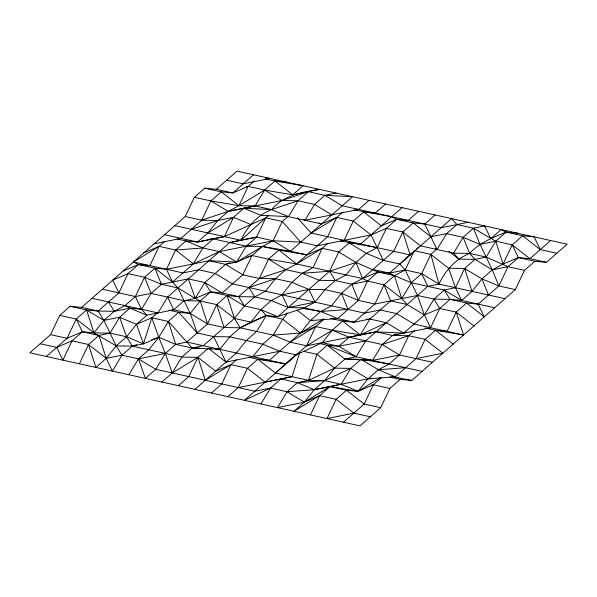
<?xml version="1.0" encoding="UTF-8"?>
<svg xmlns="http://www.w3.org/2000/svg" width="597" height="597" viewBox="0 0 597 597"><rect width="100%" height="100%" fill="white"/><g stroke="black" fill="none" stroke-linecap="round" stroke-linejoin="round"><path stroke-width="0.9" d="M59.73 315.388L70.088 306.306L81.64 307.403L185.227 216.554L194.391 197.286L204.749 188.204L216.301 189.294L237.016 171.13L567.15 244.173L546.434 262.344L534.882 261.247L524.517 270.337L515.36 289.597L411.773 380.446L400.221 379.356L389.863 388.438L380.699 407.706L359.984 425.87L29.85 352.827L50.566 334.656L59.73 315.388L76.237 319.044L93.938 332.872L116.191 345.872L132.303 346.133L143.459 343.835L151.825 317.783L158.041 312.328M494.644 307.768L461.63 300.463L450.071 299.373L439.713 308.455L430.549 327.723L403.684 333.148L376.028 331.798L306.589 345.797L290.082 342.141L273.172 335.096L240.158 327.79L224.054 327.537L207.547 323.88L190.242 313.44L173.734 309.791L146.869 315.223L141.519 309.276L129.967 308.179L119.609 317.261L126.557 336.783L132.303 346.133L181.824 357.088L197.928 357.349L215.629 371.177L230.942 364.655L247.449 368.304L265.15 382.14L292.015 376.707L299.828 352.387M345.342 320.895L342.611 321.096L332.253 330.186L306.589 345.797L244.434 400.303L270.501 388.087L280.859 379.005L297.366 382.655L308.522 380.356L316.888 354.305L327.246 345.223L338.805 346.312L365.67 340.88L427.818 286.373L438.974 284.075L505.002 298.687M40.208 343.738L56.715 347.394L72.028 340.865L88.535 344.514L95.878 367.431L106.236 358.349L116.191 345.872L126.557 336.783L136.512 324.305L146.869 315.223L129.967 308.179L114.258 311.313L98.147 311.052L86.595 309.955L76.237 319.044L67.073 338.305L46.357 356.476M79.371 363.782L88.535 344.514L98.893 335.432L110.049 333.133L126.557 336.783L143.459 343.835L158.772 337.305L168.332 321.432L178.69 312.35L190.242 313.44L200.204 300.963L210.562 291.881L222.114 292.978L238.621 296.627L254.732 296.888L271.239 300.537L288.142 307.582L304.246 307.843L320.753 311.5L337.663 318.544L354.17 322.193L369.879 319.059L386.386 322.716L403.684 333.148L406.236 332.066M81.64 307.403L98.147 311.052L118.863 292.881L128.027 273.62L138.385 264.531L149.944 265.628L159.1 246.36L164.63 241.516M50.566 334.656L67.073 338.305L82.386 331.783L93.938 332.872L103.9 320.395L114.258 311.313L125.012 305.619L135.37 296.537L144.534 277.269L154.892 268.187L166.451 269.277L209.025 260.717L236.681 262.068L251.994 255.538L262.352 246.457L273.113 240.763L300.776 242.121L317.276 245.77L371.006 234.905L386.319 228.375L396.677 219.293L408.236 220.39L418.594 211.301M268.531 215.427L265.769 217.845L224.39 236.591L197.525 242.024L185.965 240.934L175.608 250.016L166.451 269.277L172.593 282.015L177.943 287.97L190.242 313.44L197.189 332.969L213.696 336.618L229.8 336.88L262.814 344.185L279.724 351.23L296.224 354.879L322.298 342.663L332.253 330.186L360.319 334.932L376.028 331.798L392.535 335.447L408.639 335.708L425.146 339.365L442.847 353.193L415.982 358.625L395.266 376.797L368.006 378.834L314.276 389.699L287.008 391.736L270.501 388.087L254.792 391.222L155.757 369.304L138.452 358.864L121.945 355.215L106.236 358.349L88.535 344.514M155.854 243.083L154.153 243.807L181.018 238.375L201.734 220.203L210.898 200.935L221.256 191.853L232.808 192.95L248.121 186.421L254.337 180.973M91.998 298.313L158.026 312.925L167.585 297.052L229.741 242.546L240.897 240.248C247.203 226.688 257.449 215.166 271.568 209.599C283.553 195.249 302.082 192.018 319.552 189.391L292.687 194.823L264.628 190.077L248.121 186.421L238.957 205.689L228.203 211.375L201.734 220.203L185.227 216.554M343.014 211.972L336.798 217.42L321.492 223.95L288.478 216.644L271.568 209.599L255.068 205.943L243.912 208.241L233.554 217.33L224.39 236.591L197.525 242.024L164.511 234.718M70.088 306.306L86.595 309.955L103.9 320.395L119.609 317.261L136.512 324.305L151.825 317.783L158.772 337.305L148.81 349.782L138.452 358.864L145.399 378.394L155.757 369.304L165.317 353.431L175.675 344.35L186.831 342.051L207.547 323.88L216.711 304.619L227.069 295.53L238.621 296.627L259.337 278.456L285.806 269.635L296.56 263.941L322.231 248.33L327.753 243.486M209.025 260.717L225.532 264.367L236.681 262.068L246.248 246.195L256.606 237.113L265.769 217.845L282.277 221.502L300.776 242.121M428.773 327.552L430.549 327.723L424.407 314.985L407.102 304.545L401.751 298.59L384.05 284.762L367.543 281.105L362.588 278.553L296.56 263.941L268.501 259.195L251.994 255.538L242.83 274.807L222.114 292.978L204.808 282.538L188.309 278.881L172.593 282.015L161.444 284.314L151.078 293.403L141.519 309.276L135.37 296.537L102.356 289.232M135.37 296.537L151.078 293.403L184.092 300.709L195.249 298.41L204.808 282.538L225.532 264.367L242.83 274.807L259.337 278.456L268.501 259.195L278.859 250.106L290.411 251.203L306.918 254.859L322.231 248.33L338.738 251.979L356.043 262.419L377.901 272.023L394.408 275.672L411.311 282.724L444.325 290.023L461.63 300.463L471.988 291.381L481.943 278.903L492.301 269.814L503.062 264.128L518.375 257.598L529.927 258.695L546.434 262.344M236.464 359.804L230.942 364.655L221.778 383.916L211.42 392.998M227.927 396.654L238.285 387.572L247.449 368.304L257.807 359.222L269.359 360.312L300.44 333.059L323.775 318.865M319.425 343.491L327.246 345.223L344.947 359.051L372.61 360.409L382.17 344.536L392.535 335.447L403.684 333.148L424.407 314.985L417.46 295.455L405.162 269.986L399.811 264.031L383.304 260.382L371.006 234.905L353.305 221.077L336.798 217.42L327.641 236.688L296.56 263.941L278.859 250.106L262.352 246.457L246.248 246.195L213.233 238.89L208.689 239.233M322.231 248.33L313.067 267.59L302.313 273.284L291.955 282.366L281.993 294.851L271.239 300.537L260.882 309.627L250.919 322.104L240.158 327.79L229.8 336.88L219.845 349.357L192.182 348.006L175.675 344.35L158.772 337.305L151.713 339.656M344.141 240.337L353.305 221.077L363.663 211.987L375.222 213.084L385.58 204.002M171.958 309.619L173.734 309.791L184.092 300.709L200.204 300.963L216.711 304.619L234.412 318.447L250.919 322.104L266.232 315.574L277.784 316.671L329.574 271.247L338.738 251.979L349.096 242.897L360.648 243.994L402.087 207.652M306.589 345.797L315.746 326.529L324.037 319.261M118.863 292.881L112.721 280.142L128.027 273.62L144.534 277.269L161.444 284.314L177.943 287.97L195.249 298.41L210.562 291.881L227.069 295.53L244.374 305.97L260.882 309.627L277.784 316.671L304.246 307.843L315.007 302.149L324.969 289.672L335.327 280.59L346.081 274.896L356.043 262.419L366.401 253.337L377.155 247.643L386.319 228.375L402.826 232.032L420.527 245.86L453.541 253.165L469.652 253.427L486.159 257.083L508.017 266.68L524.517 270.337M296.94 310.067L310.395 320.582L337.663 318.544L358.379 300.373L367.543 281.105L377.901 272.023L389.453 273.12L405.162 269.986L421.669 273.635L438.974 284.075C445.28 270.516 455.526 258.994 469.652 253.427C479.391 242.71 493.003 237.502 506.077 232.121L517.629 233.218M310.462 414.915L319.626 395.654L329.984 386.565L341.141 384.267L358.043 391.311L373.356 384.789L381.64 377.52M435.101 214.957L424.736 224.039L413.184 222.95L402.826 232.032L393.662 251.292L362.588 278.553L351.834 284.239L341.477 293.328L331.514 305.806L320.753 311.5L310.395 320.582L300.44 333.059L273.172 335.096L262.814 344.185L252.859 356.663M461.63 300.463L455.481 287.724L448.534 268.202L430.833 254.374L414.325 250.718L405.162 269.986L394.408 275.672L384.05 284.762L374.886 304.022L354.17 322.193L342.611 321.096L330.454 318.41M259.337 278.456L275.448 278.717L291.955 282.366L308.858 289.418L315.007 302.149L288.142 307.582L281.993 294.851L308.858 289.418L324.969 289.672L341.477 293.328L358.379 300.373L374.886 304.022L401.751 298.59L411.311 282.724L421.669 273.635L430.833 254.374L436.355 249.524M389.863 388.438L373.356 384.789L364.192 404.05L343.476 422.221M370.341 416.788L353.834 413.139L336.133 399.303L319.626 395.654L304.313 402.177L277.448 407.609L287.008 391.736L297.366 382.655L314.276 389.699L329.984 386.565L346.491 390.222L358.043 391.311L368.006 378.834L378.364 369.752L389.117 364.058L399.475 354.976L408.639 335.708L414.855 330.26M415.982 358.625L425.146 339.365L435.504 330.275L447.056 331.372L456.22 312.104L466.578 303.022L478.137 304.119L498.853 285.948L508.017 266.68L518.375 257.598L534.882 261.247M556.792 253.262L540.285 249.606L534.136 236.867L522.584 235.778L506.077 232.121L495.719 241.21L486.159 257.083L475.003 259.382L464.645 268.463L455.481 287.724L444.325 290.023L433.967 299.112L424.407 314.985L439.713 308.455L456.22 312.104L473.921 325.94M540.285 249.606L522.584 235.778L512.226 244.86L503.062 264.128L495.719 241.21L473.458 228.211L456.959 224.562L441.243 227.696L342.208 205.778L324.902 195.338L308.395 191.689L281.933 200.51L228.203 211.375L217.838 220.465L207.883 232.942L197.525 242.024M119.609 317.261L110.049 333.133L93.938 332.872L86.595 309.955M136.713 344.656L132.303 346.133L121.945 355.215L112.385 371.088L106.236 358.349L98.893 335.432L82.386 331.783L76.237 319.044M213.233 238.89L202.876 247.979L193.316 263.852L172.593 282.015L154.892 268.187L138.385 264.531L133.437 261.979L159.1 246.36L175.608 250.016L202.876 247.979L219.383 251.628L236.681 262.068L262.352 246.457L290.411 251.203L352.566 196.697L324.902 195.338L314.544 204.428L304.985 220.293L303.44 219.308M128.892 374.737L138.452 358.864L165.317 353.431L172.264 372.961L161.899 382.043M308.395 191.689L298.037 200.771L288.478 216.644L260.814 215.293L243.912 208.241L228.203 211.375L210.898 200.935L194.391 197.286M273.172 335.096L282.732 319.231L287.717 312.985M260.941 403.96L270.501 388.087M407.102 304.545L390.595 300.888L369.879 319.059L360.319 334.932L349.163 337.23L338.805 346.312L322.298 342.663M319.626 395.654L293.955 411.266L304.313 402.177L314.276 389.699L324.634 380.617L334.589 368.14L344.947 359.051L356.103 356.752L365.67 340.88M360.364 359.916L350.7 368.394L341.141 384.267L324.634 380.617L308.522 380.356L275.508 373.05L257.807 359.222L249.121 357.297M435.489 248.531L437.034 249.516L446.593 233.643L456.959 224.562L468.108 222.263M506.077 232.121L501.122 229.569L490.764 238.651L484.615 225.912L473.458 228.211L463.1 237.3L453.541 253.165L458.892 259.12L475.003 259.382L492.301 269.814L498.853 285.948L515.36 289.597M367.543 281.105L351.834 284.239L335.327 280.59L319.216 280.329L302.313 273.284L285.806 269.635L275.448 278.717L265.486 291.194L254.732 296.888L244.374 305.97L234.412 318.447L203.338 345.708L192.182 348.006L181.824 357.088L172.264 372.961L197.928 357.349L208.286 348.26L225.994 362.095L279.724 351.23M257.807 359.222L285.866 363.969L296.425 354.282M296.224 354.879L297.545 353.67M399.811 264.031L412.348 252.531M297.567 217.912L311.134 233.031L410.169 254.949L414.131 251.315M416.109 249.501L418.743 247.083M174.869 225.636L240.897 240.248L265.769 217.845M275.508 373.05L292.784 357.499M253.524 174.779L232.808 192.95L216.301 189.294M82.386 331.783L72.028 340.865L62.864 360.133L56.715 347.394M286.538 182.085L274.986 180.988L264.628 190.077L238.957 205.689L210.898 200.935M287.799 216.651L282.277 221.502L273.113 240.763L219.383 251.628L193.316 263.852L175.608 250.016M304.985 220.293L358.715 209.428L369.073 200.346M178.406 385.699L188.764 376.61L197.928 357.349L205.271 380.267L230.942 364.655M194.913 389.348L236.352 353.006L246.307 340.529L256.665 331.447L266.232 315.574L282.732 319.231L300.44 333.059L315.746 326.529L332.253 330.186L349.163 337.23L382.17 344.536L399.475 354.976L432.489 362.282M372.946 269.463L389.453 273.12L451.601 218.606L456.959 224.562M550.643 240.524L529.927 258.695L512.226 244.86L495.719 241.21L480.01 244.345L463.1 237.3L446.593 233.643L430.885 236.778L413.184 222.95L396.677 219.293L391.729 216.733L354.111 209.875M207.883 232.942L233.554 217.33L250.456 224.375M311.134 233.031L336.798 217.42M290.082 342.141L315.746 326.529M380.602 377.595L358.043 391.311L329.984 386.565L304.313 402.177L287.008 391.736M386.386 322.716L360.319 334.932L342.611 321.096M308.522 380.356L334.589 368.14L350.7 368.394L368.006 378.834L371.491 378.14M350.7 368.394L324.634 380.617L297.366 382.655M143.795 252.889L159.1 246.36M123.079 271.06L138.385 264.531M333.551 214.136L331.85 214.86L314.544 204.428L298.037 200.771L281.933 200.51L264.628 190.077L255.068 205.943L238.957 205.689L221.256 191.853L204.749 188.204M317.276 245.77L318.977 245.046M396.677 219.293L381.371 225.823L363.663 211.987M377.901 272.023L362.588 278.553L356.043 262.419L329.574 271.247L302.313 273.284M227.688 361.372L225.994 362.095L213.696 336.618M191.376 229.285L217.838 220.465L233.554 217.33M298.037 200.771L271.568 209.599L243.912 208.241M225.532 264.367L229.942 262.896M246.703 257.307L251.994 255.538M275.448 278.717L248.979 287.545L254.732 296.888M392.535 335.447L396.945 333.977M382.17 344.536L408.639 335.708M324.902 195.338L336.059 193.04M246.33 186.786L248.121 186.421M229.741 242.546L256.606 237.113L273.113 240.763L290.411 251.203M238.285 387.572L292.015 376.707M399.475 354.976L372.61 360.409L365.498 359.73M371.565 385.147L373.356 384.789M353.834 413.139L326.969 418.572L336.133 399.303L346.491 390.222L364.192 404.05L380.699 407.706M240.897 240.248L256.606 237.113M508.017 266.68L492.301 269.814L480.01 244.345L473.458 228.211M310.395 320.582L312.141 320.231M366.245 319.335L369.879 319.059M361.842 359.79L378.364 369.752L405.624 367.715M201.734 220.203L217.838 220.465M448.534 268.202L464.645 268.463L481.943 278.903L498.853 285.948M389.453 273.12L394.408 275.672L401.751 298.59L417.46 295.455L433.967 299.112L450.071 299.373L466.578 303.022L484.279 316.858L478.137 304.119M199.338 348.118L192.182 348.006L168.332 321.432L151.825 317.783M347.633 359.095L358.372 359.267M265.59 178.01L270.031 178.428L243.166 183.861L226.659 180.212M356.939 209.263L358.715 209.428M209.174 348.349L211.845 348.596M215.398 348.939L219.845 349.357M391.714 376.461L411.773 380.446M274.986 180.988L303.045 185.734L292.687 194.823L274.986 180.988L265.426 178.876M340.409 240.972L377.155 247.643M278.859 250.106L306.918 254.859M425.079 327.969L435.504 330.275L463.563 335.021L456.22 312.104M301.746 308.283L320.753 311.5L348.021 309.455L341.477 293.328M362.872 359.618L389.117 364.058M177.279 239.009L185.965 240.934L202.876 247.979M133.437 261.979L182.951 272.933L198.667 269.799L215.174 273.448L232.472 283.888L364.528 313.112L380.237 309.977L396.744 313.626L414.049 324.067L463.563 335.021M169.13 310.231L178.69 312.35L197.189 332.969M327.246 345.223L356.103 356.752L422.131 371.364M303.858 351.424L316.888 354.305L334.589 368.14M389.796 377.05L400.221 379.356M186.831 342.051L285.866 363.969M318.94 222.927L321.492 223.95M383.304 260.382L366.401 253.337L349.096 242.897M378.364 369.752L395.266 376.797M125.012 305.619L129.967 308.179M268.501 259.195L285.806 269.635M338.805 346.312L356.103 356.752M448.981 251.374L458.892 259.12M435.504 330.275L453.205 344.111M475.003 259.382L469.652 253.427L463.1 237.3M260.882 309.627L266.232 315.574L240.158 327.79L234.412 318.447L227.069 295.53M444.325 290.023L450.071 299.373M433.967 299.112L439.713 308.455M329.574 271.247L335.327 280.59M238.621 296.627L244.374 305.97M204.808 282.538L210.562 291.881M108.505 301.97L114.258 311.313M98.147 311.052L103.9 320.395L116.191 345.872L121.945 355.215M512.226 244.86L518.375 257.598M424.736 224.039L437.034 249.516M421.669 273.635L427.818 286.373M167.585 297.052L173.734 309.791M481.943 278.903L488.495 295.03M384.05 284.762L390.595 300.888M351.834 284.239L358.379 300.373M154.892 268.187L161.444 284.314M144.534 277.269L151.078 293.403M158.772 337.305L165.317 353.431M188.309 278.881L195.249 298.41L200.204 300.963L207.547 323.88M136.512 324.305L143.459 343.835M464.645 268.463L471.988 291.381M402.826 232.032L410.169 254.949M216.711 304.619L224.054 327.537M168.332 321.432L175.675 344.35M430.833 254.374L438.974 284.075"/></g></svg>
